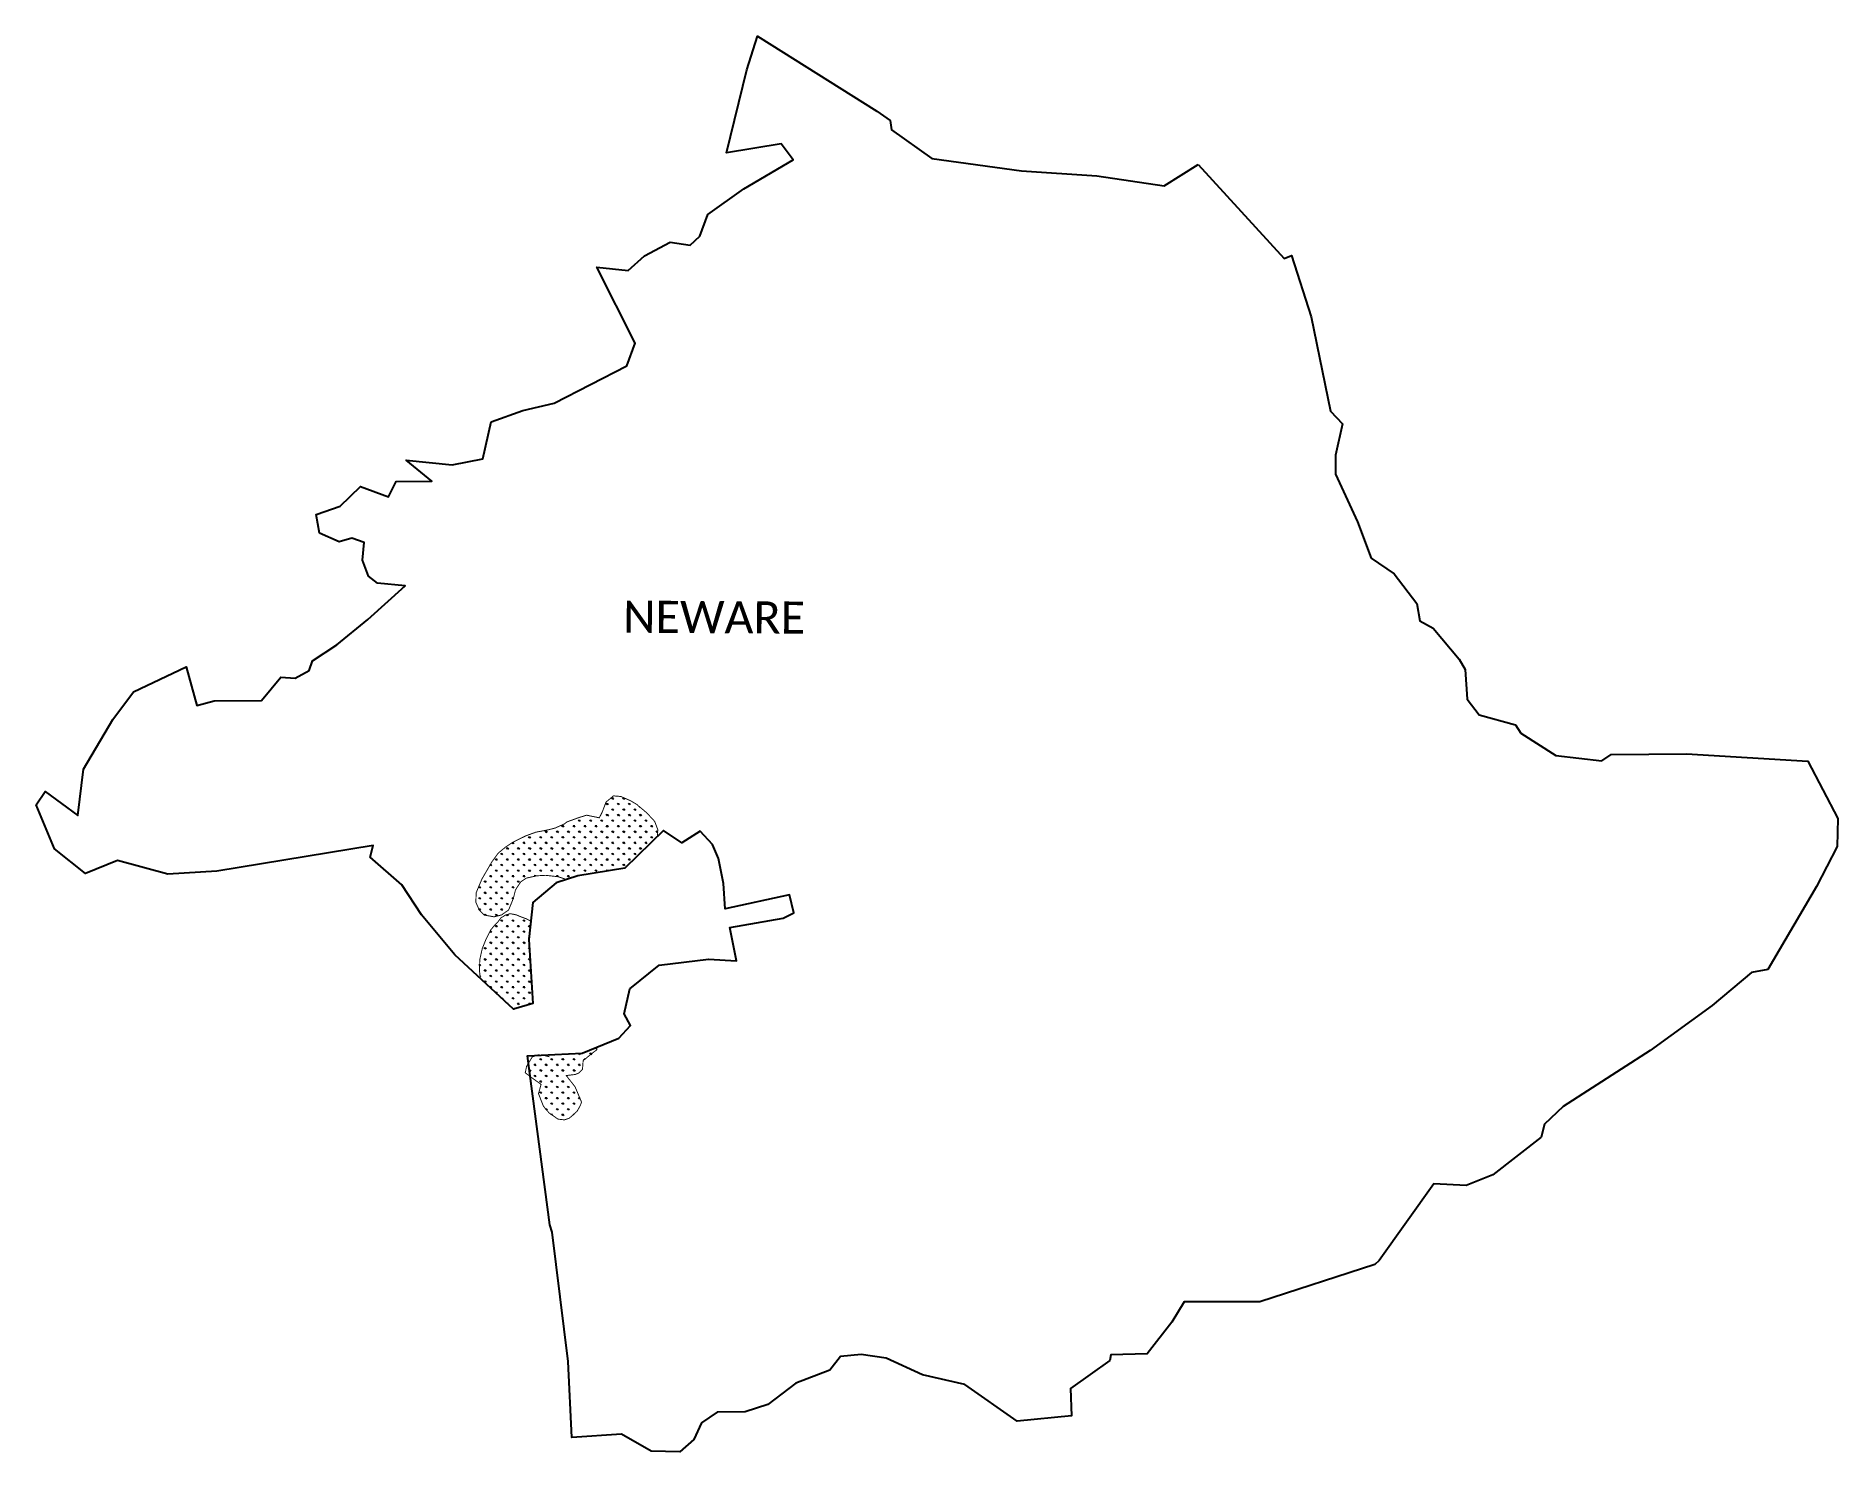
# Model space of a CAD drawing. Header units: metres. Extents: x 315728 to 321562, y 1890979 to 1895561.
import ezdxf

# ---------------------------------------------------------------- set-up
doc = ezdxf.new("R2010")
doc.units = ezdxf.units.M
for name, color, linetype in [('MANGROOVES', 112, 'Continuous'), ('village', 3, 'Continuous'), ('VILLAGE NAME', 250, 'Continuous')]:
    doc.layers.add(name, color=color, linetype=linetype)
doc.styles.get("Standard").update_dxf_attribs({"font": 'simplex.shx'})

msp = doc.modelspace()

# ---------------------------------------------------------------- hatches: boundary and pattern name
at = {"layer": 'MANGROOVES'}
h = msp.add_hatch(dxfattribs=at)
h.set_pattern_fill('GRASS', color=256)
h.paths.add_polyline_path([(317740.3, 1892971.5), (317741, 1892993.2), (317731.1, 1893019.5), (317705.5, 1893047.1), (317681.6, 1893067.3), (317681.2, 1893066.3), (317673.2, 1893074.4), (317654.1, 1893085.9), (317621.6, 1893100.2), (317597.7, 1893102.2), (317573.5, 1893082.1), (317561.5, 1893050.5), (317551.8, 1893031.2), (317531.9, 1893035.3), (317510.7, 1893039.7), (317485.3, 1893031.8), (317446.3, 1893017.7), (317440.4, 1893012.2), (317408.7, 1892998.1), (317386.5, 1892992.3), (317346.1, 1892984.6), (317313.8, 1892972.8), (317273.4, 1892953), (317249.1, 1892937.1), (317224.7, 1892917.1), (317204.3, 1892889.1), (317171.6, 1892833), (317153.1, 1892788.8), (317152, 1892757.9), (317163.5, 1892732), (317179.2, 1892716.5), (317210.9, 1892710.8), (317235.4, 1892716.9), (317258.1, 1892733), (317273.4, 1892770), (317280.4, 1892798), (317297.4, 1892824), (317315.6, 1892836.1), (317349, 1892843.5), (317377.7, 1892845.1), (317418.4, 1892840.6), (317441, 1892833.2), (317443.9, 1892831.4), (317482.1, 1892843.6), (317634, 1892868.5)])
h = msp.add_hatch(dxfattribs=at)
h.set_pattern_fill('GRASS', color=256)
h.paths.add_polyline_path([(317323.5, 1892637), (317330.2, 1892696.5), (317316, 1892704.3), (317300.9, 1892709.6), (317282.4, 1892717.3), (317263.2, 1892721), (317248.4, 1892716.8), (317233.4, 1892707.3), (317223.4, 1892694.3), (317215.3, 1892686.5), (317200, 1892668.1), (317185.1, 1892638.5), (317172.9, 1892608.4), (317164.8, 1892572.3), (317163.6, 1892538), (317166.6, 1892510.9), (317274, 1892411.7), (317336.2, 1892430.7)])
h = msp.add_hatch(dxfattribs=at)
h.set_pattern_fill('GRASS', color=256)
h.paths.add_polyline_path([(317498.4, 1892229.5), (317499.3, 1892245.2), (317525.1, 1892266.4), (317543.3, 1892280.2), (317544.5, 1892289.2), (317496.2, 1892269.1), (317389.5, 1892264.1), (317388.4, 1892258.4), (317371.5, 1892262.6), (317366.8, 1892263), (317348.5, 1892262.2), (317334.8, 1892257.5), (317326.9, 1892244.3), (317322.2, 1892236.6), (317327.8, 1892194.2), (317334.6, 1892189), (317363.2, 1892168.6), (317354.9, 1892138.5), (317370.8, 1892098), (317389.5, 1892075.8), (317418.3, 1892056), (317438.7, 1892053.8), (317453, 1892058.3), (317463.1, 1892066.2), (317479.6, 1892081.3), (317490.1, 1892099.8), (317494.2, 1892111.3), (317473.4, 1892160.5), (317444.8, 1892197.1), (317473.5, 1892200.6), (317486, 1892205.4), (317497.1, 1892217.2)])

# ---------------------------------------------------------------- linework, layer by layer
at = {"color": 3, "flags": 128}
msp.add_lwpolyline([(319381, 1895076.4), (319490.3, 1895145.4)], dxfattribs=at)
at = {"layer": 'MANGROOVES', "const_width": 3.02, "flags": 128}
for points in [[(317740.3, 1892971.5), (317741, 1892993.2), (317731.1, 1893019.5), (317705.5, 1893047.1), (317681.6, 1893067.3), (317681.2, 1893066.3), (317673.2, 1893074.4), (317654.1, 1893085.9), (317621.6, 1893100.2), (317597.7, 1893102.2), (317573.5, 1893082.1), (317561.5, 1893050.5), (317551.8, 1893031.2), (317531.9, 1893035.3), (317510.7, 1893039.7), (317485.3, 1893031.8), (317446.3, 1893017.7), (317440.4, 1893012.2), (317408.7, 1892998.1), (317386.5, 1892992.3), (317346.1, 1892984.6), (317313.8, 1892972.8), (317273.4, 1892953), (317249.1, 1892937.1), (317224.7, 1892917.1), (317204.3, 1892889.1), (317171.6, 1892833), (317153.1, 1892788.8), (317152, 1892757.9), (317163.5, 1892732), (317179.2, 1892716.5), (317210.9, 1892710.8), (317235.4, 1892716.9), (317258.1, 1892733), (317273.4, 1892770), (317280.4, 1892798), (317297.4, 1892824), (317315.6, 1892836.1), (317349, 1892843.5), (317377.7, 1892845.1), (317418.4, 1892840.6), (317441, 1892833.2), (317443.9, 1892831.4)], [(317330.2, 1892696.5), (317316, 1892704.3), (317300.9, 1892709.6), (317282.4, 1892717.3), (317263.2, 1892721), (317248.4, 1892716.8), (317233.4, 1892707.3), (317223.4, 1892694.3), (317215.3, 1892686.5), (317200, 1892668.1), (317185.1, 1892638.5), (317172.9, 1892608.4), (317164.8, 1892572.3), (317163.6, 1892538), (317166.6, 1892510.9)], [(317389.5, 1892264.1), (317388.4, 1892258.4), (317371.5, 1892262.6), (317354.1, 1892264.2), (317334.8, 1892257.5), (317326.9, 1892244.3), (317316.3, 1892227), (317312, 1892206.2), (317334.6, 1892189), (317363.2, 1892168.6), (317354.9, 1892138.5), (317370.8, 1892098), (317389.5, 1892075.8), (317418.3, 1892056), (317438.7, 1892053.8), (317453, 1892058.3), (317463.1, 1892066.2), (317479.6, 1892081.3), (317490.1, 1892099.8), (317494.2, 1892111.3), (317473.4, 1892160.5), (317444.8, 1892197.1), (317473.5, 1892200.6), (317486, 1892205.4), (317497.1, 1892217.2), (317498.4, 1892229.5), (317499.3, 1892245.2), (317525.1, 1892266.4), (317543.3, 1892280.2), (317544.5, 1892289.2)]]:
    msp.add_lwpolyline(points, dxfattribs=at)
at = {"layer": 'village', "color": 3}
for points in [[(319935.7, 1894143.5, 0), (320006, 1893989, 0), (320051.2, 1893871.3, 0), (320125.1, 1893820.8, 0), (320198.4, 1893725, 0), (320207.9, 1893668.2, 0), (320251.7, 1893645.1, 0), (320336.1, 1893544.9, 0), (320355, 1893511.1, 0), (320361.9, 1893415.6, 0), (320400.8, 1893364.1, 0), (320518.5, 1893331.8, 0), (320535.4, 1893304.8, 0), (320648.5, 1893232.9, 0), (320797.1, 1893215.2, 0), (320827.5, 1893236.2, 0), (321071.3, 1893238.2, 0), (321464.2, 1893214.1, 0), (321562.1, 1893029.2, 0), (321560, 1892938.1, 0), (321492.2, 1892809.3, 0), (321335.4, 1892540.8, 0), (321281.8, 1892530.1, 0), (321154.4, 1892423.7, 0), (320954.1, 1892278.2, 0), (320672.4, 1892096.7, 0), (320611.5, 1892040.2, 0), (320601.3, 1891997.7, 0), (320444.6, 1891876.4, 0), (320357.8, 1891840.9, 0), (320254.1, 1891847.2, 0), (320076.8, 1891598.2, 0), (320062.7, 1891585.5, 0), (319690.4, 1891465.1, 0), (319445.8, 1891464.4, 0), (319405.1, 1891399.1, 0), (319325.1, 1891296.4, 0), (319207.6, 1891292.9, 0), (319205.1, 1891275.4, 0), (319077.7, 1891184.8, 0), (319080.1, 1891095.7, 0), (318904.3, 1891079.1, 0), (318735.3, 1891197.4, 0), (318598.1, 1891229.2, 0), (318480.4, 1891282.8, 0), (318399.7, 1891294.1, 0), (318333, 1891287.8, 0), (318297.9, 1891244.3, 0), (318187.9, 1891201.3, 0), (318097.5, 1891132.7, 0), (318023.9, 1891108.6, 0), (317933.1, 1891107.5, 0), (317883, 1891073.7, 0), (317857.9, 1891019.6, 0), (317812.8, 1890979.1, 0), (317719.3, 1890981.4, 0), (317624.1, 1891037, 0), (317462.5, 1891026.3, 0), (317451, 1891271.5, 0), (317398.9, 1891689.9, 0), (317391.4, 1891714.2, 0), (317319, 1892260.8, 0), (317496.2, 1892269.1, 0), (317614.7, 1892318.3, 0), (317652.8, 1892358.6, 0), (317632, 1892397.3, 0), (317650.8, 1892477.3, 0), (317745.9, 1892554.3, 0), (317905.2, 1892574.3, 0), (317996.1, 1892568.1, 0), (317974.2, 1892675.9, 0), (318146.5, 1892705.9, 0), (318181.1, 1892724, 0), (318167.1, 1892782.4, 0), (317959.1, 1892736.3, 0), (317953.6, 1892818.8, 0), (317937.4, 1892899.8, 0), (317918, 1892945.2, 0), (317878.3, 1892988.5, 0), (317818.7, 1892950.3, 0), (317759.3, 1892990, 0), (317634, 1892868.5, 0), (317482.1, 1892843.6, 0), (317412.3, 1892821.3, 0), (317336.9, 1892756.6, 0), (317323.5, 1892637, 0), (317336.2, 1892430.7, 0), (317274, 1892411.7, 0), (317083.9, 1892587.4, 0), (316976.1, 1892716.8, 0), (316912.3, 1892814.8, 0), (316809.4, 1892903.4, 0), (316819.1, 1892941.6, 0), (316313.6, 1892859, 0), (316155, 1892849.3, 0), (315991.5, 1892892.9, 0), (315888.4, 1892851.1, 0), (315787.8, 1892931.2, 0), (315728.1, 1893073.2, 0), (315758, 1893116.6, 0), (315863.1, 1893038.7, 0), (315881.3, 1893188.8, 0), (315976.5, 1893349.7, 0), (316043.9, 1893439.3, 0), (316214.6, 1893519.4, 0), (316248.6, 1893394.6, 0), (316304.7, 1893410.2, 0), (316458, 1893411.3, 0), (316520.2, 1893486.7, 0), (316567.3, 1893483.6, 0), (316611.9, 1893507.6, 0), (316623, 1893539.6, 0), (316701.6, 1893591.1, 0), (316802, 1893672.6, 0), (316923.5, 1893781.5, 0), (316833.2, 1893790.5, 0), (316804.3, 1893812.9, 0), (316784.7, 1893864.6, 0), (316790.7, 1893922.5, 0), (316751, 1893936.4, 0), (316709.5, 1893924.3, 0), (316645.8, 1893952.5, 0), (316634.8, 1894012.5, 0), (316712.5, 1894039.8, 0), (316778.9, 1894103.7, 0), (316868.9, 1894069.8, 0), (316894.1, 1894119.1, 0), (317009.6, 1894120.9, 0), (316926.8, 1894188.7, 0), (317075.5, 1894173.9, 0), (317174.3, 1894192.3, 0), (317201.8, 1894312.4, 0), (317304.5, 1894349.5, 0), (317406.1, 1894372.5, 0), (317641, 1894494.2, 0), (317667.9, 1894567.2, 0), (317543.6, 1894813.1, 0), (317644.7, 1894802.7, 0), (317698, 1894849.9, 0), (317780.9, 1894894.2, 0), (317845.9, 1894884, 0), (317877.4, 1894913.6, 0), (317903.6, 1894983.4, 0), (318019.7, 1895066.2, 0), (318179.8, 1895159.9, 0), (318140.3, 1895212.5, 0), (317963.1, 1895183, 0), (318029.4, 1895451.4, 0), (318063.4, 1895560.9, 0), (318450.2, 1895318.3, 0), (318493.5, 1895287.9, 0), (318497.9, 1895257.1, 0), (318628.1, 1895164.6, 0), (318918.9, 1895124.3, 0), (319162.3, 1895108.2, 0), (319381, 1895076.4, 0)], [(319490.3, 1895145.4, 0), (319768.7, 1894840.6, 0), (319793.2, 1894850.6, 0), (319856.9, 1894652, 0), (319919, 1894347.4, 0), (319958.4, 1894306.2, 0), (319935.6, 1894204.9, 0), (319935.7, 1894143.5, 0)]]:
    msp.add_polyline3d(points, dxfattribs=at)

# ---------------------------------------------------------------- texts
at = {"layer": 'VILLAGE NAME', "insert": (317629.3, 1893734.2), "char_height": 104.042, "attachment_point": 1, "rotation": 359.67619}
msp.add_mtext_dynamic_manual_height_columns('{\\fCalibri|b0|i0|c0|p34;NEWARE}', width=815.559, gutter_width=520.2, heights=[0], dxfattribs=at)

doc.saveas('drawing.dxf')
